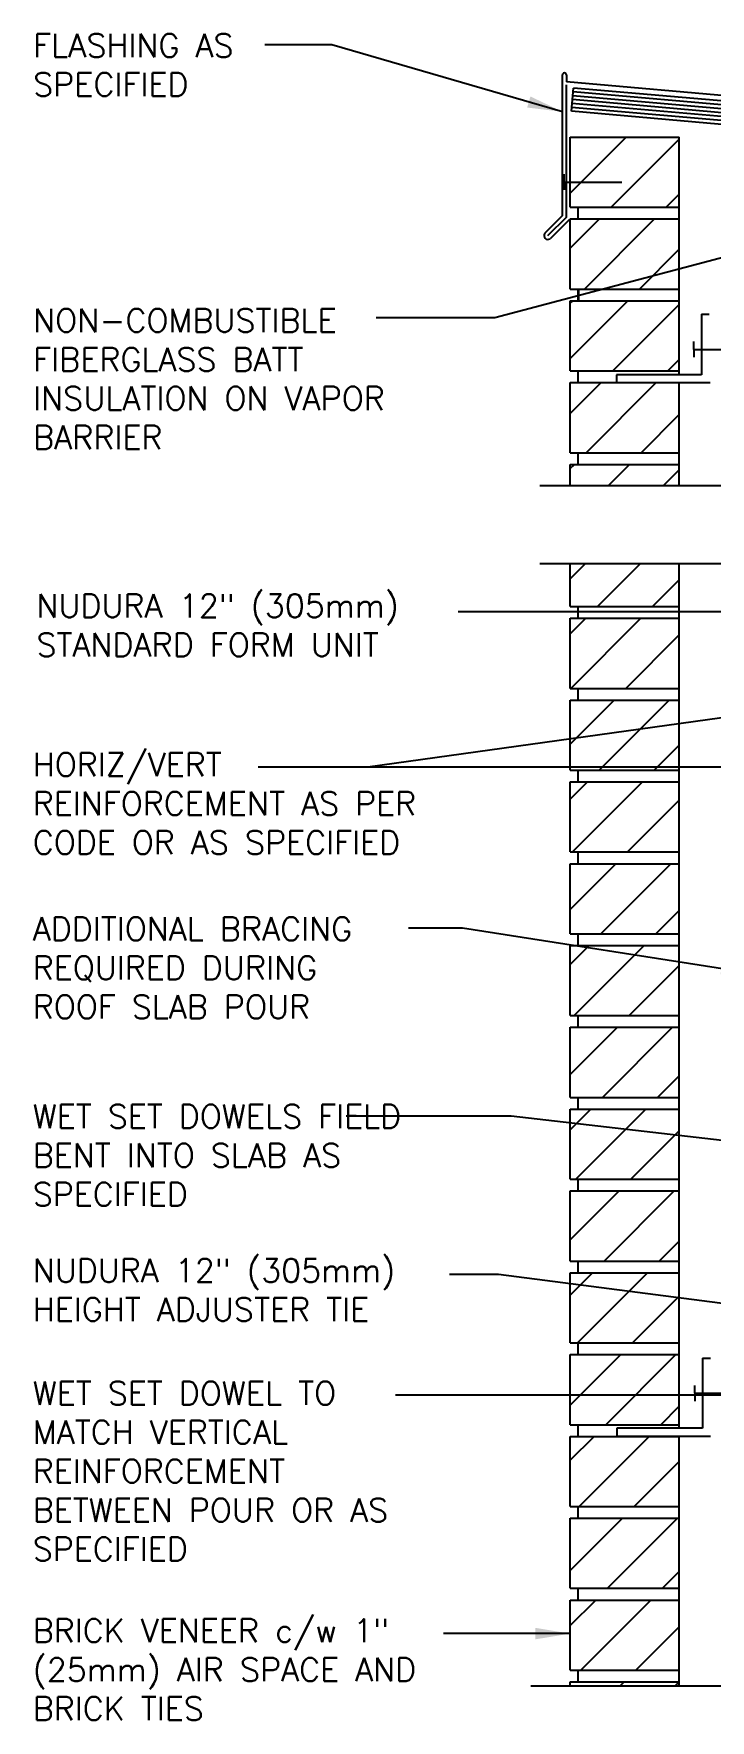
# Model space of a CAD drawing. Header units: inches. Extents: x 225.6 to 283.2, y 92.4 to 180.2.
# Drawn here: x 225.6 to 247.3, y 126.1 to 180.2 of the extents above; entities that cross this region are included whole.
import ezdxf

# ---------------------------------------------------------------- set-up
doc = ezdxf.new("R2010")
doc.units = ezdxf.units.IN
doc.header["$LTSCALE"] = 0.5
doc.header["$MEASUREMENT"] = 0
for name, color, linetype in [('HATCH', 12, 'Continuous'), ('line25', 2, 'Continuous'), ('LINE9', 9, 'Continuous'), ('TEXT', 4, 'Continuous')]:
    doc.layers.add(name, color=color, linetype=linetype)
doc.styles.add('DIM', font='romans.shx', dxfattribs={"width": 0.7})
doc.styles.add('ROMANS', font='romans.shx', dxfattribs={"height": 0.75})
doc.dimstyles.new('ext_12', dxfattribs={"dimscale": 12, "dimtxt": 0.09375, "dimasz": 0.09375, "dimexe": 0.09375, "dimexo": 0.0625, "dimgap": 0.0625, "dimtad": 1, "dimdec": 1, "dimzin": 2, "dimdsep": 46, "dimlunit": 4, "dimtxsty": 'DIM', "dimcen": 0.09, "dimdle": 0.09375, "dimclrt": 4, "dimadec": 0, "dimazin": 0, "dimtfac": 1, "dimtdec": 1, "dimtmove": 2, "dimatfit": 3, "dimfxl": 1, "dimfrac": 2, "dimtolj": 1, "dimtzin": 0, "dimarcsym": 0})

msp = doc.modelspace()

# ---------------------------------------------------------------- hatches: boundary and pattern name
at = {"layer": 'HATCH'}
h = msp.add_hatch(dxfattribs=at)
h.set_pattern_fill('ANSI31', color=256, scale=10, style=0)
h.set_pattern_definition([(45, (244.9482, 134.7694), (-0.883883, 0.883883), [])])
h.paths.add_polyline_path([(246.347, 135.204), (242.847, 135.204), (242.847, 132.954), (246.347, 132.954)])
h.paths.add_polyline_path([(246.347, 137.829), (242.847, 137.829), (242.847, 135.579), (246.347, 135.579)])
h.paths.add_polyline_path([(246.347, 140.454), (242.88, 140.454), (242.847, 140.421), (242.847, 138.204), (246.347, 138.204)])
h.paths.add_polyline_path([(246.347, 143.079), (242.847, 143.079), (242.847, 140.829), (246.347, 140.829)])
h.paths.add_polyline_path([(246.347, 145.704), (242.847, 145.704), (242.847, 143.454), (246.347, 143.454)])
h.paths.add_polyline_path([(246.347, 148.329), (242.847, 148.329), (242.847, 146.079), (246.347, 146.079)])
h.paths.add_polyline_path([(246.347, 150.954), (242.847, 150.954), (242.847, 148.704), (246.347, 148.704)])
h.paths.add_polyline_path([(246.347, 153.579), (242.847, 153.579), (242.847, 151.329), (246.347, 151.329)])
h.paths.add_polyline_path([(246.347, 156.204), (242.847, 156.204), (242.847, 153.954), (246.347, 153.954)])
h.paths.add_polyline_path([(246.347, 158.829), (242.847, 158.829), (242.847, 156.579), (246.347, 156.579)])
h.paths.add_polyline_path([(246.347, 161.454), (242.847, 161.454), (242.847, 159.204), (246.347, 159.204)])
h.paths.add_polyline_path([(246.347, 163.201), (242.847, 163.201), (242.847, 161.829), (246.347, 161.829)])
h.paths.add_polyline_path([(246.347, 166.389), (242.847, 166.389), (242.847, 165.701), (246.347, 165.701)])
h.paths.add_polyline_path([(246.347, 169.014), (242.847, 169.014), (242.847, 166.764), (246.347, 166.764)])
h.paths.add_polyline_path([(246.347, 171.639), (242.847, 171.639), (242.847, 169.389), (246.347, 169.389)])
h.paths.add_polyline_path([(246.347, 174.264), (242.847, 174.264), (242.847, 172.014), (246.347, 172.014)])
h.paths.add_polyline_path([(246.347, 176.889), (242.847, 176.889), (242.847, 174.639), (246.347, 174.639)])
h.paths.add_polyline_path([(246.347, 127.329), (242.847, 127.329), (242.847, 127.201), (246.347, 127.201)])
h.paths.add_polyline_path([(246.347, 129.954), (242.847, 129.954), (242.847, 127.704), (246.347, 127.704)])
h.paths.add_polyline_path([(246.347, 132.579), (242.847, 132.579), (242.847, 130.329), (246.347, 130.329)])

# ---------------------------------------------------------------- linework, layer by layer
for p, q in [((242.597, 174.378), (242.597, 178.888)), ((242.722, 178.888), (242.722, 178.663)), ((265.689, 176.653), (242.722, 178.663)), ((242.722, 174.326), (242.722, 178.57)), ((264.564, 176.199), (242.914, 178.093)), ((264.575, 176.324), (242.925, 178.218)), ((264.586, 176.448), (242.936, 178.343)), ((264.543, 175.95), (242.892, 177.844)), ((264.554, 176.075), (242.903, 177.969)), ((242.597, 174.378), (242.029, 173.809)), ((242.722, 174.326), (242.117, 173.72)), ((242.811, 174.237), (242.206, 173.632)), ((242.847, 140.421), (242.88, 140.454))]:
    msp.add_line(p, q, dxfattribs=at)
for centre, radius, start, end in [((242.66, 178.888), 0.0625, 0, 180), ((242.132, 173.736), 0.127, 144.7902, 305.2098)]:
    msp.add_arc(centre, radius, start, end, dxfattribs=at)
at = {"layer": 'line25'}
for p, q in [((242.882, 177.72), (242.947, 178.467)), ((264.597, 176.573), (242.947, 178.467)), ((264.532, 175.826), (242.882, 177.72)), ((242.847, 174.639), (242.847, 176.889)), ((242.847, 176.889), (246.347, 176.889)), ((246.347, 169.269), (246.347, 176.889)), ((242.847, 174.639), (246.347, 174.639)), ((242.847, 172.014), (242.847, 174.264)), ((242.847, 174.264), (246.347, 174.264)), ((243.097, 174.264), (243.097, 174.639)), ((243.097, 174.264), (243.097, 174.639)), ((242.847, 172.014), (246.347, 172.014)), ((242.847, 169.389), (242.847, 171.639)), ((242.847, 171.639), (246.347, 171.639)), ((243.097, 171.639), (243.097, 172.014)), ((243.125, 171.639), (243.125, 172.014)), ((242.847, 169.389), (246.347, 169.389)), ((243.097, 169.014), (243.097, 169.389)), ((243.097, 169.014), (243.097, 169.389)), ((242.847, 166.764), (242.847, 169.014)), ((242.847, 169.014), (246.347, 169.014)), ((246.347, 165.701), (246.347, 169.019)), ((242.847, 166.764), (246.347, 166.764)), ((243.097, 166.389), (243.097, 166.764)), ((243.097, 166.389), (243.097, 166.764)), ((242.847, 165.701), (242.847, 166.389)), ((242.847, 166.389), (246.347, 166.389)), ((242.847, 161.829), (242.847, 163.201)), ((246.347, 135.454), (246.347, 163.201)), ((242.847, 161.829), (246.347, 161.829)), ((243.097, 161.454), (243.097, 161.829)), ((242.847, 161.454), (246.347, 161.454)), ((242.847, 159.204), (242.847, 161.454)), ((242.847, 159.204), (246.347, 159.204)), ((243.097, 158.829), (243.097, 159.204)), ((242.847, 158.829), (246.347, 158.829)), ((242.847, 156.579), (242.847, 158.829)), ((242.847, 156.579), (246.347, 156.579)), ((243.097, 156.204), (243.097, 156.579)), ((242.847, 156.204), (246.347, 156.204)), ((242.847, 153.954), (242.847, 156.204)), ((242.847, 153.954), (246.347, 153.954)), ((243.097, 153.579), (243.097, 153.954)), ((242.847, 153.579), (246.347, 153.579)), ((242.847, 151.329), (242.847, 153.579)), ((242.847, 151.329), (246.347, 151.329)), ((243.097, 150.954), (243.097, 151.329)), ((242.847, 150.954), (246.347, 150.954)), ((242.847, 148.704), (242.847, 150.954)), ((242.847, 148.704), (246.347, 148.704)), ((242.847, 148.329), (246.347, 148.329)), ((242.847, 146.079), (242.847, 148.329)), ((243.097, 148.329), (243.097, 148.704)), ((242.847, 146.079), (246.347, 146.079)), ((242.847, 145.704), (246.347, 145.704)), ((242.847, 143.454), (242.847, 145.704)), ((243.097, 145.704), (243.097, 146.079)), ((242.847, 143.454), (246.347, 143.454)), ((243.097, 143.079), (243.097, 143.454)), ((242.847, 143.079), (246.347, 143.079)), ((242.847, 140.829), (242.847, 143.079)), ((242.847, 140.829), (246.347, 140.829)), ((243.097, 140.454), (243.097, 140.829)), ((242.847, 138.204), (242.847, 140.454)), ((242.847, 140.454), (246.347, 140.454)), ((242.847, 138.204), (246.347, 138.204)), ((243.097, 137.829), (243.097, 138.204)), ((243.097, 137.829), (243.097, 138.204)), ((242.847, 137.829), (246.347, 137.829)), ((242.847, 135.579), (242.847, 137.829)), ((242.847, 135.579), (246.347, 135.579)), ((243.097, 135.204), (243.097, 135.579)), ((242.847, 135.204), (246.347, 135.204)), ((242.847, 132.954), (242.847, 135.204)), ((246.347, 127.201), (246.347, 135.204)), ((242.847, 132.954), (246.347, 132.954)), ((242.847, 132.579), (246.347, 132.579)), ((242.847, 130.329), (242.847, 132.579)), ((243.097, 132.579), (243.097, 132.954)), ((242.847, 130.329), (246.347, 130.329)), ((242.847, 129.954), (246.347, 129.954)), ((242.847, 127.704), (242.847, 129.954)), ((243.097, 129.954), (243.097, 130.329)), ((242.847, 127.704), (246.347, 127.704)), ((242.847, 127.329), (246.347, 127.329)), ((242.847, 127.201), (242.847, 127.329)), ((243.097, 127.329), (243.097, 127.704))]:
    msp.add_line(p, q, dxfattribs=at)
at = {"layer": 'LINE9'}
for p, q in [((242.654, 175.451), (242.654, 175.701)), ((242.654, 175.451), (244.5, 175.451)), ((242.654, 175.451), (242.654, 175.201)), ((247.059, 171.206), (247.059, 169.269)), ((247.059, 171.206), (247.309, 171.206)), ((246.809, 170.081), (246.809, 170.331)), ((246.809, 170.081), (248.655, 170.081)), ((246.809, 170.081), (246.809, 169.831)), ((247.059, 169.269), (244.337, 169.269)), ((244.337, 169.269), (244.337, 169.019)), ((244.337, 169.019), (247.337, 169.019)), ((252.986, 165.701), (241.875, 165.701)), ((252.986, 163.201), (241.875, 163.201)), ((247.097, 137.714), (247.097, 135.464)), ((247.097, 137.714), (247.347, 137.714)), ((247.097, 135.464), (244.347, 135.464)), ((244.347, 135.464), (244.347, 135.214)), ((244.347, 135.214), (247.347, 135.214))]:
    msp.add_line(p, q, dxfattribs=at)
at = {"layer": 'LINE9', "linetype": 'Continuous'}
for q in [(246.847, 136.839), (248.693, 136.589), (246.847, 136.339)]:
    msp.add_line((246.847, 136.589), q, dxfattribs=at)
at = {"layer": 'LINE9'}
msp.add_lwpolyline([(241.577, 127.201), (253.426, 127.201), (254.426, 126.201), (254.426, 128.201), (255.426, 127.201), (266.469, 127.201)], dxfattribs=at)

# ---------------------------------------------------------------- texts
at = {"layer": 'TEXT', "char_height": 0.75, "style": 'ROMANS'}
for s, insert, width, attachment_point in [('FLASHING AS \\PSPECIFIED', (225.61, 180.208), 8.7776, 1), ('NON-COMBUSTIBLE\\PFIBERGLASS BATT INSULATION ON VAPOR BARRIER', (225.61, 171.385), 12.44051, 1), ('NUDURA 12" (305mm) STANDARD FORM UNIT', (225.714, 161.23), 16.70168, 4), ('HORIZ/VERT REINFORCEMENT AS PER CODE OR AS SPECIFIED', (225.592, 155.509), 14.05928, 4), ('ADDITIONAL BRACING REQUIRED DURING ROOF SLAB POUR', (225.592, 150.238), 12.17415, 4), ('\\PWET SET DOWELS FIELD BENT INTO SLAB AS SPECIFIED', (225.592, 144.847), 13.38313, 4), ('\\PNUDURA 12" (305mm) HEIGHT ADJUSTER TIE', (225.592, 140.528), 13.38313, 4), ('WET SET DOWEL TO MATCH VERTICAL REINFORCEMENT BETWEEN POUR OR AS SPECIFIED', (225.592, 134.091), 13.47255, 4), ('BRICK VENEER c/w 1" (25mm) AIR SPACE AND BRICK TIES', (225.592, 127.721), 13.47255, 4)]:
    msp.add_mtext(s, dxfattribs=dict(at, insert=insert, width=width, attachment_point=attachment_point))

# ---------------------------------------------------------------- leaders
at = {"layer": 'TEXT'}
for points, override in [([(242.597, 177.704), (235.195, 179.856), (233.047, 179.856)], {"dimgap": 0.0625, "dimtad": 0}), ([(252.179, 174.201), (240.431, 171.09), (236.615, 171.09)], {"dimtad": 0}), ([(249.058, 161.659), (239.244, 161.659)], {"dimgap": 0.0625, "dimtad": 0}), ([(255.513, 159.35), (236.345, 156.674), (232.83, 156.674)], {"dimgap": 0.0625, "dimtad": 0}), ([(255.953, 156.674), (236.345, 156.674)], {"dimgap": 0.0625, "dimtad": 0}), ([(248.81, 150.037), (239.387, 151.507), (237.652, 151.507)], {"dimgap": 0.0625, "dimtad": 0}), ([(258.472, 143.451), (240.948, 145.477), (235.651, 145.477)], {"dimgap": 0.0625, "dimtad": 0}), ([(250.552, 139.098), (240.54, 140.394), (238.975, 140.394)], {"dimgap": 0.0625, "dimtad": 0}), ([(253.162, 136.528), (237.234, 136.528)], {"dimgap": 0.0625, "dimtad": 0}), ([(242.847, 128.876), (238.774, 128.876)], {"dimgap": 0.0625, "dimtad": 0})]:
    msp.add_leader(points, dimstyle='ext_12', override=override, dxfattribs=at)

doc.saveas('drawing.dxf')
